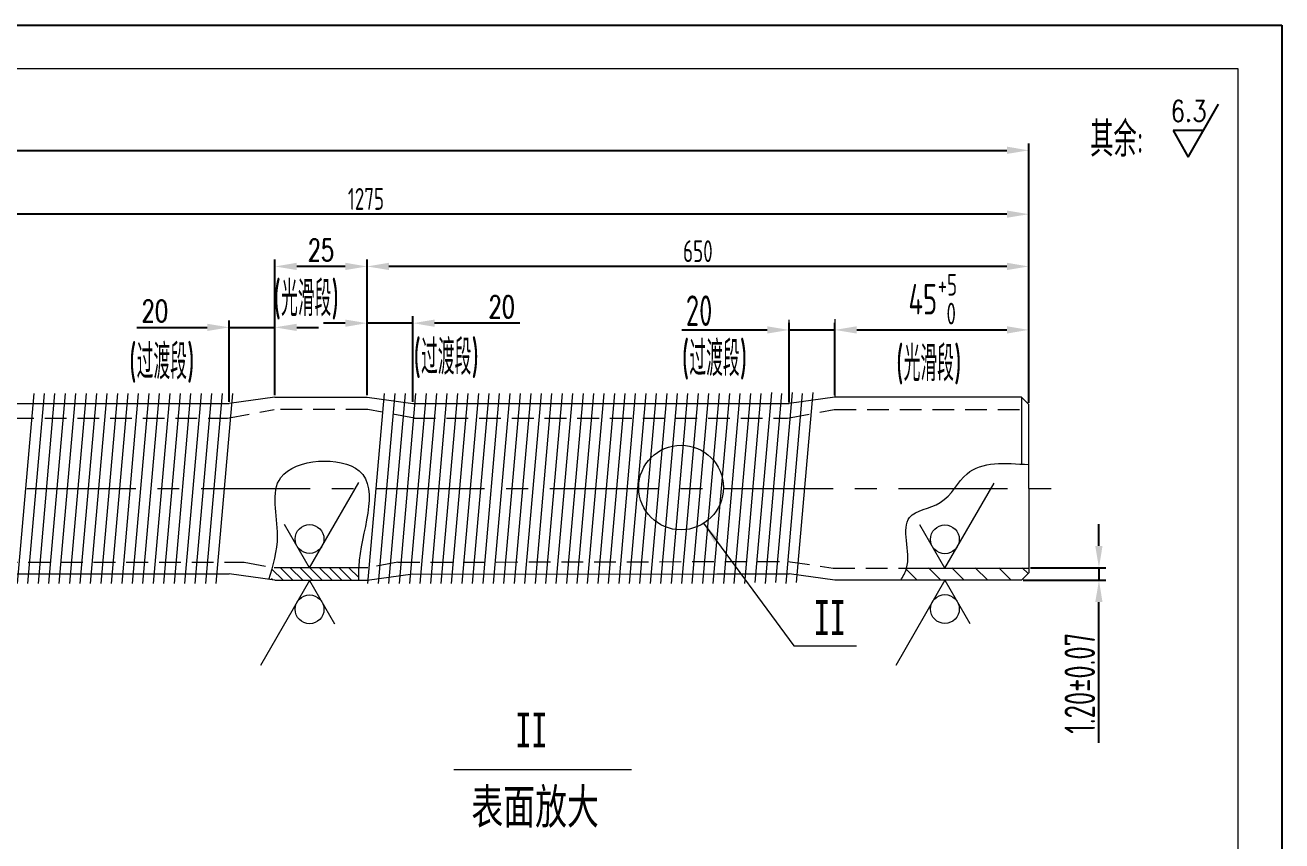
# Model space of a CAD drawing. Header units: millimetres. Extents: x 0 to 420, y 0 to 297.
# Drawn here: x 275.9 to 420, y 203.5 to 297 of the extents above; entities that cross this region are included whole.
import ezdxf

# ---------------------------------------------------------------- set-up
doc = ezdxf.new("R2010")
doc.units = ezdxf.units.MM
doc.header["$LTSCALE"] = 10
for name, pattern in [('CENTER', [2, 1.25, -0.25, 0.25, -0.25]), ('CENTER2', [28.574999, 19.049999, -3.175, 3.175, -3.175]), ('DASHED', [0.75, 0.5, -0.25])]:
    doc.linetypes.add(name, pattern=pattern)
doc.layers.get('0').update_dxf_attribs({"lineweight": 18})
for name, color, linetype, lineweight in [('1轮廓实线层', 7, 'Continuous', 18), ('2细线层', 4, 'Continuous', 18), ('3中心线层', 1, 'CENTER', 18), ('4虚线层', 6, 'DASHED', 18), ('5剖面线层', 2, 'Continuous', 18), ('6文字层', 3, 'Continuous', 18), ('7标注层', 4, 'Continuous', 18), ('LAYER1', 1, 'CENTER2', 18), ('标注线', 4, 'Continuous', 5), ('粗线', 7, 'Continuous', 15)]:
    doc.layers.add(name, color=color, linetype=linetype, lineweight=lineweight)
doc.layers.add('边框', color=7, linetype='Continuous', lineweight=18, plot=False)
doc.styles.add('PC_TEXTSTYLE', font='isocp.shx', dxfattribs={"width": 0.8, "bigfont": 'hzfs.shx'})
doc.styles.get("Standard").update_dxf_attribs({"font": 'isocp.shx', "width": 0.707, "bigfont": 'gbcbig.shx'})
doc.styles.add('STYLE1', font='', dxfattribs={"width": 0.67})
doc.styles.get('STYLE1').set_extended_font_data('宋体')
doc.dimstyles.new('STANDARD$0', dxfattribs={"dimtxt": 2.5, "dimasz": 2.5, "dimexe": 0.8, "dimexo": 0.2, "dimtad": 1, "dimdec": 4, "dimdsep": 46, "dimtxsty": 'Standard', "dimcen": 0.09, "dimdle": 5, "dimadec": 0, "dimazin": 0, "dimtfac": 1, "dimtdec": 4, "dimtmove": 0, "dimatfit": 3, "dimfxl": 0, "dimtolj": 1, "dimarcsym": 0})

# ---------------------------------------------------------------- blocks, each defined once
blk = doc.blocks.new('*X3')
at = {"layer": '7标注层', "color": 4, "lineweight": 25}
for points in [[(409.26, 281.88), (412.73, 287.96)], [(411, 284.92), (407.52, 284.92)], [(407.52, 284.92), (409.26, 281.88)]]:
    blk.add_lwpolyline(points, dxfattribs=at)
at = {"layer": '7标注层', "color": 3, "lineweight": 25, "insert": (407.25, 285.96), "char_height": 2.4, "width": 3.9086, "attachment_point": 7, "style": 'PC_TEXTSTYLE'}
blk.add_mtext('{\\Fromans,gbcbig;6.3}', dxfattribs=at)
blk = doc.blocks.new('*X6')
at = {"layer": '7标注层', "color": 0, "linetype": 'ByBlock', "char_height": 3.5, "attachment_point": 1}
for s, insert, width in [('{\\H0.71x;+3}', (222.98, 289.08), 8.0315), ('2576', (216.09, 287.93), 35.6045), ('{\\H0.71x; 0}', (222.98, 285.76), 8.0315)]:
    blk.add_mtext(s, dxfattribs=dict(at, insert=insert, width=width))
blk = doc.blocks.new('*X5')
at = {"layer": '7标注层', "linetype": 'ByBlock'}
for points in [[(50.11, 282.65), (52.61, 282.24), (52.61, 283.07)], [(390.97, 282.65), (388.47, 282.24), (388.47, 283.07)]]:
    blk.add_hatch(color=0, dxfattribs=at).paths.add_polyline_path(points, flags=0)
at = {"layer": '7标注层', "color": 0, "linetype": 'ByBlock', "lineweight": -2}
for p, q in [((50.11, 252.78), (50.11, 283.45)), ((52.61, 282.65), (388.47, 282.65)), ((390.97, 253.72), (390.97, 283.45))]:
    blk.add_line(p, q, dxfattribs=at)
at = {"layer": '7标注层', "color": 0, "linetype": 'ByBlock'}
blk.add_blockref('*X6', (0, 0), dxfattribs=at)
blk = doc.blocks.new('*X23')
at = {"layer": '1轮廓实线层', "linetype": 'Continuous'}
blk.add_hatch(color=4, dxfattribs=at).paths.add_polyline_path([(353.68, 239.9), (355.42, 238.07), (354.92, 237.7)], flags=0)
at = {"layer": '1轮廓实线层', "color": 4, "linetype": 'Continuous'}
for p, q in [((353.68, 239.9), (364.04, 225.85)), ((364.04, 225.85), (371.22, 225.85))]:
    blk.add_line(p, q, dxfattribs=at)
at = {"layer": '1轮廓实线层', "color": 3}
blk.add_line((371.22, 225.85), (371.22, 225.85), dxfattribs=at)
blk = doc.blocks.new('*X24')
at = {"layer": '7标注层', "linetype": 'ByBlock'}
for points in [[(363.48, 262.06), (360.98, 261.65), (360.98, 262.48)], [(368.74, 262.06), (371.24, 261.65), (371.24, 262.48)]]:
    blk.add_hatch(color=0, dxfattribs=at).paths.add_polyline_path(points, flags=0)
at = {"layer": '7标注层', "color": 0, "linetype": 'ByBlock', "lineweight": -2}
for p, q in [((363.48, 253.82), (363.48, 262.86)), ((368.74, 254.57), (368.74, 262.86)), ((351.17, 262.06), (360.98, 262.06)), ((363.48, 262.06), (368.74, 262.06)), ((371.24, 262.06), (373.74, 262.06)), ((363.48, 253.62), (363.48, 253.62))]:
    blk.add_line(p, q, dxfattribs=at)
at = {"layer": '7标注层', "color": 0, "linetype": 'ByBlock', "insert": (353.16, 264.27), "char_height": 3.5, "width": 6.0095, "attachment_point": 5}
blk.add_mtext('20', dxfattribs=at)
blk = doc.blocks.new('*X25')
at = {"layer": '7标注层', "linetype": 'ByBlock'}
for points in [[(399.02, 234.8), (398.6, 237.3), (399.43, 237.3)], [(399.02, 233.37), (398.6, 230.87), (399.43, 230.87)]]:
    blk.add_hatch(color=0, dxfattribs=at).paths.add_polyline_path(points, flags=0)
at = {"layer": '7标注层', "color": 0, "linetype": 'ByBlock', "lineweight": -2}
for p, q in [((399.02, 237.3), (399.02, 239.8)), ((390.97, 234.8), (390.97, 234.8)), ((391.17, 234.8), (399.82, 234.8)), ((399.02, 234.8), (399.02, 233.37)), ((390.32, 233.37), (399.82, 233.37)), ((399.02, 214.75), (399.02, 230.87))]:
    blk.add_line(p, q, dxfattribs=at)
at = {"layer": '7标注层', "color": 0, "linetype": 'ByBlock', "insert": (396.82, 221.56), "char_height": 3.5, "width": 24.3915, "attachment_point": 5, "rotation": 90}
blk.add_mtext('1.20%%P0.07', dxfattribs=at)
blk = doc.blocks.new('*X27')
at = {"layer": '7标注层', "color": 0, "linetype": 'ByBlock', "char_height": 3.5, "attachment_point": 1}
for s, insert, width in [('{\\H0.71x;+5}', (380.53, 268.49), 8.0315), ('45', (377.17, 267.34), 21.4645), ('{\\H0.71x; 0}', (380.53, 265.18), 8.0315)]:
    blk.add_mtext(s, dxfattribs=dict(at, insert=insert, width=width))
blk = doc.blocks.new('*X26')
at = {"layer": '7标注层', "linetype": 'ByBlock'}
for points in [[(368.74, 262.07), (371.24, 261.65), (371.24, 262.48)], [(390.97, 262.07), (388.47, 261.65), (388.47, 262.48)]]:
    blk.add_hatch(color=0, dxfattribs=at).paths.add_polyline_path(points, flags=0)
at = {"layer": '7标注层', "color": 0, "linetype": 'ByBlock', "lineweight": -2}
for p, q in [((368.74, 254.57), (368.74, 262.87)), ((390.97, 253.72), (390.97, 262.87)), ((371.24, 262.07), (388.47, 262.07))]:
    blk.add_line(p, q, dxfattribs=at)
at = {"layer": '7标注层', "color": 0, "linetype": 'ByBlock'}
blk.add_blockref('*X27', (0, 0), dxfattribs=at)
blk = doc.blocks.new('*X29')
at = {"layer": '7标注层', "linetype": 'ByBlock'}
for points in [[(315.08, 262.84), (312.58, 263.25), (312.58, 262.42)], [(320.33, 262.84), (322.83, 263.25), (322.83, 262.42)]]:
    blk.add_hatch(color=0, dxfattribs=at).paths.add_polyline_path(points, flags=0)
at = {"layer": '7标注层', "color": 0, "linetype": 'ByBlock', "lineweight": -2}
for p, q in [((312.58, 262.84), (310.08, 262.84)), ((315.08, 254.57), (315.08, 263.64)), ((320.33, 262.84), (315.08, 262.84)), ((320.33, 253.82), (320.33, 263.64)), ((332.58, 262.84), (322.83, 262.84)), ((320.33, 253.62), (320.33, 253.62))]:
    blk.add_line(p, q, dxfattribs=at)
at = {"layer": '7标注层', "color": 0, "linetype": 'ByBlock', "insert": (330.52, 264.71), "char_height": 2.5, "width": 4.2925, "attachment_point": 5}
blk.add_mtext('{\\Fromans,gbcbig;20}', dxfattribs=at)
blk = doc.blocks.new('*X30')
at = {"layer": '7标注层', "linetype": 'ByBlock'}
for points in [[(304.51, 269.34), (307.01, 269.76), (307.01, 268.93)], [(315.08, 269.34), (312.58, 269.76), (312.58, 268.93)]]:
    blk.add_hatch(color=0, dxfattribs=at).paths.add_polyline_path(points, flags=0)
at = {"layer": '7标注层', "color": 0, "linetype": 'ByBlock', "lineweight": -2}
for p, q in [((304.51, 254.57), (304.51, 270.14)), ((315.08, 254.57), (315.08, 270.14)), ((312.58, 269.34), (307.01, 269.34))]:
    blk.add_line(p, q, dxfattribs=at)
at = {"layer": '7标注层', "color": 0, "linetype": 'ByBlock', "insert": (309.79, 271.22), "char_height": 2.5, "width": 4.04, "attachment_point": 5}
blk.add_mtext('{\\Fromans,GBCBIG;25}', dxfattribs=at)
blk = doc.blocks.new('*X31')
at = {"layer": '7标注层', "linetype": 'ByBlock'}
for points in [[(299.25, 262.36), (296.75, 261.94), (296.75, 262.77)], [(304.51, 262.36), (307.01, 261.94), (307.01, 262.77)]]:
    blk.add_hatch(color=0, dxfattribs=at).paths.add_polyline_path(points, flags=0)
at = {"layer": '7标注层', "color": 0, "linetype": 'ByBlock', "lineweight": -2}
for p, q in [((288.68, 262.36), (296.75, 262.36)), ((299.25, 253.82), (299.25, 263.16)), ((299.25, 262.36), (304.51, 262.36)), ((304.51, 254.57), (304.51, 263.16)), ((307.01, 262.36), (309.51, 262.36)), ((299.25, 253.62), (299.25, 253.62))]:
    blk.add_line(p, q, dxfattribs=at)
at = {"layer": '7标注层', "color": 0, "linetype": 'ByBlock', "insert": (290.74, 264.23), "char_height": 2.5, "width": 4.2925, "attachment_point": 5}
blk.add_mtext('{\\Fromans,gbcbig;20}', dxfattribs=at)
blk = doc.blocks.new('*X38')
at = {"layer": '7标注层', "linetype": 'ByBlock'}
for points in [[(315.08, 269.34), (317.58, 269.76), (317.58, 268.93)], [(390.97, 269.34), (388.47, 269.76), (388.47, 268.93)]]:
    blk.add_hatch(color=0, dxfattribs=at).paths.add_polyline_path(points, flags=0)
at = {"layer": '7标注层', "color": 0, "linetype": 'ByBlock', "lineweight": -2}
for p, q in [((315.08, 254.77), (315.08, 270.14)), ((390.97, 253.72), (390.97, 270.14)), ((388.47, 269.34), (317.58, 269.34))]:
    blk.add_line(p, q, dxfattribs=at)
at = {"layer": '7标注层', "color": 0, "linetype": 'ByBlock', "insert": (353.02, 271.09), "char_height": 2.5, "width": 6.565, "attachment_point": 5}
blk.add_mtext('650', dxfattribs=at)
blk = doc.blocks.new('*X42')
at = {"layer": '7标注层', "linetype": 'ByBlock'}
for points in [[(238.93, 275.33), (241.43, 275.75), (241.43, 274.92)], [(390.97, 275.33), (388.47, 275.75), (388.47, 274.92)]]:
    blk.add_hatch(color=0, dxfattribs=at).paths.add_polyline_path(points, flags=0)
at = {"layer": '7标注层', "color": 0, "linetype": 'ByBlock', "lineweight": -2}
for p, q in [((238.93, 254.77), (238.93, 276.13)), ((388.47, 275.33), (241.43, 275.33)), ((390.97, 253.72), (390.97, 276.13))]:
    blk.add_line(p, q, dxfattribs=at)
at = {"layer": '7标注层', "color": 0, "linetype": 'ByBlock', "insert": (314.95, 277.08), "char_height": 2.5, "width": 8.3325, "attachment_point": 5}
blk.add_mtext('1275', dxfattribs=at)

msp = doc.modelspace()

# ---------------------------------------------------------------- hatches: boundary and pattern name
at = {"layer": '5剖面线层'}
h = msp.add_hatch(dxfattribs=at)
h.set_pattern_fill('ANSI31', color=256, style=0, pattern_type=0)
h.set_pattern_definition([(-45, (0, 0), (1.3470384, 1.3470384), [])])
edge = h.paths.add_edge_path(flags=0)
edge.add_line((390.12223, 233.37301), (376.28501, 233.37301))
edge.add_spline(control_points=[(376.28501, 233.37301), (376.50381, 233.86832), (376.73369, 234.34735), (376.98167, 234.79983)], knot_values=[0, 0, 0, 0, 1.588293117, 1.588293117, 1.588293117, 1.588293117], weights=[1, 1, 1, 1], degree=3, periodic=0)
edge.add_line((376.98167, 234.79983), (377.21005, 234.79983))
edge.add_line((377.21005, 234.79983), (390.97273, 234.79983))
edge.add_line((390.97273, 234.79983), (390.97273, 234.22351))
edge.add_line((390.97273, 234.22351), (390.12223, 233.37301))
at = {"layer": '7标注层'}
h = msp.add_hatch(dxfattribs=at)
h.set_pattern_fill('ANSI31', color=256, style=0, pattern_type=0)
h.set_pattern_definition([(135, (0, 0), (-0.561266, -0.561266), [])])
edge = h.paths.add_edge_path(flags=0)
edge.add_spline(control_points=[(314.11546, 233.36898), (314.11855, 233.8419), (314.12163, 234.31482), (314.11546, 234.7958)], knot_values=[0, 0, 0, 0, 1.42684578, 1.42684578, 1.42684578, 1.42684578], weights=[1, 1, 1, 1], degree=3, periodic=0)
edge.add_line((314.11546, 234.7958), (304.17994, 234.7958))
edge.add_spline(control_points=[(304.17994, 234.7958), (304.15419, 234.32041), (304.14144, 233.8447), (304.1287, 233.36898)], knot_values=[0, 0, 0, 0, 1.427789119, 1.427789119, 1.427789119, 1.427789119], weights=[1, 1, 1, 1], degree=3, periodic=0)
edge.add_line((304.1287, 233.36898), (314.11546, 233.36898))

# ---------------------------------------------------------------- linework, layer by layer
msp.add_line((244.18178, 253.6203), (299.25328, 253.6203))
msp.add_open_spline([(303.82861, 233.47009), (304.31934, 235.07989), (305.44854, 238.78407), (302.86927, 247.13139), (318.57276, 247.99811), (313.99156, 238.00208), (314.09792, 233.89362), (314.1114, 233.37301)], degree=3, knots=[0, 0, 0, 0, 570.419571066, 1312.544536662, 2317.631782277, 3538.331585281, 3715.460326893, 3715.460326893, 3715.460326893, 3715.460326893])
at = {"layer": '1轮廓实线层'}
for p, q in [((304.50918, 254.37005), (299.25328, 253.6203)), ((304.50918, 254.37005), (315.07661, 254.37005)), ((315.07661, 254.37005), (320.33252, 253.6203)), ((368.73968, 254.37005), (363.48377, 253.6203)), ((390.12223, 254.37005), (368.73968, 254.37005)), ((390.12223, 254.37005), (390.97273, 253.51955)), ((390.12223, 254.37005), (390.12223, 246.68181)), ((320.33252, 253.6203), (358.62632, 253.6203)), ((358.62632, 253.6203), (363.48377, 253.6203)), ((390.97273, 243.87153), (390.97273, 253.51955)), ((390.97273, 243.87153), (390.97273, 234.22351)), ((244.18178, 234.12276), (299.25328, 234.12276)), ((304.50918, 233.37301), (299.25328, 234.12276)), ((314.1075, 234.79983), (304.43812, 234.79983)), ((315.07661, 233.37301), (320.33252, 234.12276)), ((320.0732, 234.08577), (355.17568, 234.12276)), ((355.17568, 234.12276), (363.48377, 234.12276)), ((368.73968, 233.37301), (363.48377, 234.12276)), ((376.95596, 234.75271), (390.91655, 234.75271)), ((390.97273, 234.22351), (390.12223, 233.37301)), ((304.50918, 233.37301), (315.07661, 233.37301)), ((390.12223, 233.37301), (368.73968, 233.37301))]:
    msp.add_line(p, q, dxfattribs=at)
at = {"layer": '2细线层'}
for p, q in [((368.73968, 263.31461), (368.73968, 254.37005)), ((274.97442, 232.99871), (276.87939, 254.77264)), ((276.17442, 232.99871), (278.07939, 254.77264)), ((277.37442, 232.99871), (279.27939, 254.77264)), ((278.57442, 232.99871), (280.47939, 254.77264)), ((279.77442, 232.99871), (281.67939, 254.77264)), ((280.97442, 232.99871), (282.87939, 254.77264)), ((282.17442, 232.99871), (284.07939, 254.77264)), ((283.37442, 232.99871), (285.27939, 254.77264)), ((284.57442, 232.99871), (286.47939, 254.77264)), ((285.77442, 232.99871), (287.67939, 254.77264)), ((286.97442, 232.99871), (288.87939, 254.77264)), ((288.17442, 232.99871), (290.07939, 254.77264)), ((289.37442, 232.99871), (291.27939, 254.77264)), ((290.57442, 232.99871), (292.47939, 254.77264)), ((291.77442, 232.99871), (293.67939, 254.77264)), ((292.97442, 232.99871), (294.87939, 254.77264)), ((294.17442, 232.99871), (296.07939, 254.77264)), ((295.37442, 232.99871), (297.27939, 254.77264)), ((296.57442, 232.99871), (298.47939, 254.77264)), ((297.77442, 232.99871), (299.67939, 254.77264)), ((315.1781, 232.99871), (317.08307, 254.77264)), ((316.3781, 232.99871), (318.28307, 254.77264)), ((317.5781, 232.99871), (319.48307, 254.77264)), ((318.7781, 232.99871), (320.68307, 254.77264)), ((319.9781, 232.99871), (321.88307, 254.77264)), ((321.1781, 232.99871), (323.08307, 254.77264)), ((322.3781, 232.99871), (324.28307, 254.77264)), ((323.5781, 232.99871), (325.48307, 254.77264)), ((324.7781, 232.99871), (326.68307, 254.77264)), ((325.9781, 232.99871), (327.88307, 254.77264)), ((327.1781, 232.99871), (329.08307, 254.77264)), ((328.3781, 232.99871), (330.28307, 254.77264)), ((329.5781, 232.99871), (331.48307, 254.77264)), ((330.7781, 232.99871), (332.68307, 254.77264)), ((331.9781, 232.99871), (333.88307, 254.77264)), ((333.1781, 232.99871), (335.08307, 254.77264)), ((334.3781, 232.99871), (336.28307, 254.77264)), ((334.3781, 232.99871), (336.28307, 254.77264)), ((335.5781, 232.99871), (337.48307, 254.77264)), ((336.7781, 232.99871), (338.68307, 254.77264)), ((337.9781, 232.99871), (339.88307, 254.77264)), ((339.1781, 232.99871), (341.08307, 254.77264)), ((340.3781, 232.99871), (342.28307, 254.77264)), ((341.5781, 232.99871), (343.48307, 254.77264)), ((342.7781, 232.99871), (344.68307, 254.77264)), ((343.9781, 232.99871), (345.88307, 254.77264)), ((345.1781, 232.99871), (347.08307, 254.77264)), ((346.3781, 232.99871), (348.28307, 254.77264)), ((347.5781, 232.99871), (349.48307, 254.77264)), ((348.7781, 232.99871), (350.68307, 254.77264)), ((349.9781, 232.99871), (351.88307, 254.77264)), ((351.1781, 232.99871), (353.08307, 254.77264)), ((352.3781, 232.99871), (354.28307, 254.77264)), ((353.5781, 232.99871), (355.48307, 254.77264)), ((354.7781, 232.99871), (356.68307, 254.77264)), ((355.9781, 232.99871), (357.88307, 254.77264)), ((357.1781, 232.99871), (359.08307, 254.77264)), ((358.38916, 232.99871), (360.29413, 254.77264)), ((359.58051, 233.10199), (361.48549, 254.87592)), ((360.76101, 232.99871), (362.66598, 254.77264)), ((361.95234, 233.10199), (363.85731, 254.87592)), ((363.13283, 232.99871), (365.0378, 254.77264)), ((364.32416, 233.10199), (366.22913, 254.87592))]:
    msp.add_line(p, q, dxfattribs=at)
msp.add_open_spline([(376.28501, 233.37301), (376.54914, 233.81419), (377.81655, 235.93118), (375.47732, 241.15017), (381.58083, 241.7449), (383.87904, 247.14267), (388.2751, 246.81945), (390.97273, 246.62111)], degree=3, knots=[0, 0, 0, 0, 298.985042227, 1434.683180029, 2195.536447445, 3074.454857392, 4470.458665317, 4470.458665317, 4470.458665317, 4470.458665317], dxfattribs=at)
at = {"layer": '3中心线层'}
msp.add_line((276.03917, 243.87153), (393.8191, 243.87153), dxfattribs=at)
at = {"layer": '4虚线层', "ltscale": 0.5}
for p, q in [((299.08054, 251.95558), (304.43812, 252.94323)), ((315.14768, 252.94323), (304.43812, 252.94323)), ((320.50526, 251.95558), (315.14768, 252.94323)), ((363.31103, 251.95558), (368.66861, 252.94323)), ((368.66861, 252.94323), (390.97273, 252.94323)), ((244.35452, 251.95558), (299.08054, 251.95558)), ((320.4377, 251.96804), (363.26339, 251.95558)), ((242.46617, 235.43937), (300.96889, 235.43937)), ((300.96889, 235.43937), (304.43812, 234.79983)), ((318.61691, 235.43937), (315.14768, 234.79983)), ((318.61691, 235.43937), (363.35404, 235.52723)), ((363.35404, 235.52723), (368.52627, 234.75271)), ((315.14768, 234.79983), (314.1075, 234.79983)), ((368.52627, 234.75271), (376.95596, 234.75271))]:
    msp.add_line(p, q, dxfattribs=at)
at = {"layer": '6文字层'}
msp.add_line((325.04623, 211.66902), (345.4013, 211.66902), dxfattribs=at)
at = {"layer": '7标注层'}
msp.add_line((363.48377, 253.6203), (363.48377, 263.2041), dxfattribs=at)
at = {"layer": 'LAYER1', "linetype": 'Continuous'}
msp.add_circle((351.08789, 244.00024), 4.85562, dxfattribs=at)
at = {"layer": '标注线'}
for p, q in [((308.48286, 234.79983), (314.1189, 244.56174)), ((381.35226, 234.75271), (386.9883, 244.51462)), ((308.48286, 234.79983), (305.62167, 239.75557)), ((381.35226, 234.75271), (378.49107, 239.70845)), ((308.48286, 233.34179), (302.84682, 223.57988)), ((308.48286, 233.34179), (311.34406, 228.38606)), ((381.35226, 233.37301), (375.71622, 223.6111)), ((381.35226, 233.37301), (384.21346, 228.41727))]:
    msp.add_line(p, q, dxfattribs=at)
for centre in [(308.48286, 238.10365), (381.35226, 238.05654), (308.48286, 230.03797), (381.35226, 230.06918)]:
    msp.add_circle(centre, 1.65191, dxfattribs=at)
at = {"layer": '粗线'}
for p, q in [((415, 292), (25, 292.00001)), ((415, 5), (415, 292))]:
    msp.add_line(p, q, dxfattribs=at)
at = {"layer": '边框', "linetype": 'Continuous', "lineweight": 25}
for p, q in [((0, 297), (420, 297)), ((420, 297), (420, 0))]:
    msp.add_line(p, q, dxfattribs=at)

# ---------------------------------------------------------------- block references
at = {"layer": '1轮廓实线层'}
msp.add_blockref('*X23', (0, 0), dxfattribs=at)
at = {"layer": '7标注层'}
msp.add_blockref('*X3', (0, 0), dxfattribs=at)

# ---------------------------------------------------------------- texts
at = {"layer": '6文字层'}
for s, style, width, p in [('其余:', 'PC_TEXTSTYLE', 0.667, (398.01702, 281.9149)), ('II', 'STYLE1', 0.67, (366.31951, 227.08866)), ('II', 'STYLE1', 0.67, (332.09222, 214.20918)), ('表面放大', 'STYLE1', 0.67, (327.04253, 205.43556))]:
    msp.add_text(s, height=4, dxfattribs=dict(at, style=style, width=width)).set_placement(p)
at = {"layer": '6文字层', "width": 0.667}
for s, p in [('(光滑段)', (304.31683, 263.64843)), ('(过渡段)', (320.37772, 256.92996)), ('(过渡段)', (351.14948, 256.76794)), ('(过渡段)', (287.76003, 256.40021)), ('(光滑段)', (375.73009, 256.20357))]:
    msp.add_text(s, height=4, dxfattribs=at).set_placement(p)

# ---------------------------------------------------------------- dimensions: what is measured, and where the dimension line sits
at = {"layer": '7标注层'}
for base, p1, p2, text, override, picture, middle in [((390.97273, 282.65318), (50.10582, 252.57978), (390.97273, 253.51955), '\\A1;2576{\\H0.71x;\\S+3^  0;}', {"dimtxt": 3.5, "dimsah": 1, "dimtzin": 0}, '*X5', (220.53928, 286.17694)), ((238.92588, 275.33475), (390.97273, 253.51955), (238.92588, 254.57005), '1275', {"dimsah": 1, "dimtzin": 0}, '*X42', (314.9493, 277.08475)), ((304.50918, 269.34209), (315.07661, 254.37005), (304.50918, 254.37005), '{\\Fromans,GBCBIG;25}', {"dimsah": 1, "dimtzin": 0}, '*X30', (309.7929, 271.21709)), ((315.07661, 269.34209), (390.97273, 253.51955), (315.07661, 254.57005), '650', {"dimsah": 1, "dimtzin": 0}, '*X38', (353.02467, 271.09307))]:
    dim = msp.add_linear_dim(base=base, p1=p1, p2=p2, text=text, dimstyle='STANDARD$0', override=override, dxfattribs=at)
    dim.commit()
    dim.dimension.update_dxf_attribs({"geometry": picture, "text_midpoint": middle})
for base, p1, p2, text, override, picture, middle in [((390.97273, 262.06826), (368.73968, 254.37005), (390.97273, 253.51955), '\\A1;45{\\H0.71x;\\S+5^  0;}', {"dimtxt": 3.5, "dimsah": 1, "dimtzin": 0}, '*X26', (379.8562, 262.06826)), ((315.07661, 262.83805), (320.33252, 253.6203), (315.07661, 254.37005), '{\\Fromans,gbcbig;20}', {"dimsah": 1, "dimtzin": 0}, '*X29', (330.52371, 262.83805))]:
    dim = msp.add_linear_dim(base=base, p1=p1, p2=p2, text=text, dimstyle='STANDARD$0', override=override, dxfattribs=at)
    dim.commit()
    dim.dimension.update_dxf_attribs({"geometry": picture, "text_midpoint": middle, "dimtype": 160})
for base, p1, p2, text, override, picture, middle in [((304.50918, 262.35607), (299.25328, 253.6203), (304.50918, 254.37005), '{\\Fromans,gbcbig;20}', {"dimsah": 1, "dimtzin": 0}, '*X31', (290.73915, 262.35607)), ((368.73968, 262.06462), (363.48377, 253.6203), (368.73968, 254.37005), '20', {"dimtxt": 3.5, "dimsah": 1, "dimtzin": 0}, '*X24', (353.15564, 262.06462))]:
    dim = msp.add_linear_dim(base=base, p1=p1, p2=p2, angle=180, text=text, dimstyle='STANDARD$0', override=override, dxfattribs=at)
    dim.commit()
    dim.dimension.update_dxf_attribs({"geometry": picture, "text_midpoint": middle, "dimtype": 160})
dim = msp.add_linear_dim(base=(399.0172, 233.37301), p1=(390.97273, 234.79983), p2=(390.12223, 233.37301), angle=270, text='1.20%%P0.07', dimstyle='STANDARD$0', override={"dimtxt": 3.5, "dimsah": 1, "dimtzin": 0}, dxfattribs=at)
dim.commit()
dim.dimension.update_dxf_attribs({"geometry": '*X25', "text_midpoint": (396.81582, 221.56176)})

doc.saveas('drawing.dxf')
